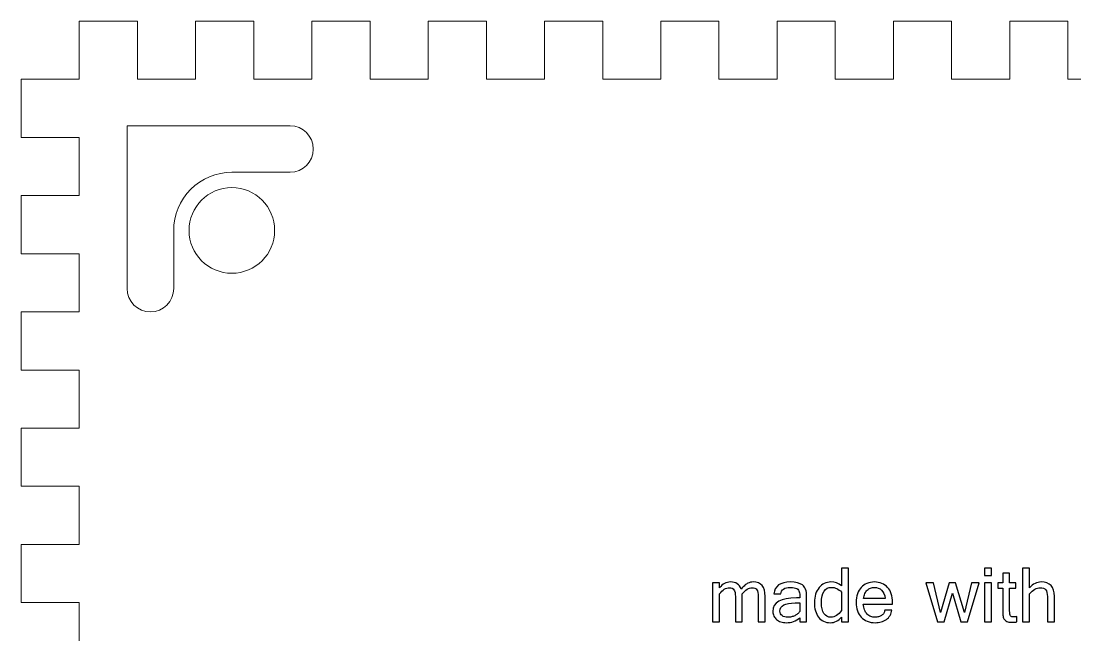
# Model space of a CAD drawing. Header units: millimetres. Extents: x -303 to 303, y -228 to 227.
# Drawn here: x 45.8 to 103.4, y -127 to -93.5 of the extents above; entities that cross this region are included whole.
import ezdxf

# ---------------------------------------------------------------- set-up
doc = ezdxf.new("R2010")
doc.units = ezdxf.units.MM
doc.header["$MEASUREMENT"] = 0
doc.layers.add('Layer 1', color=7, linetype='Continuous')

msp = doc.modelspace()

# ---------------------------------------------------------------- linework, layer by layer
at = {"layer": 'Layer 1', "color": 250, "lineweight": 9}
for points, knots in [([(153.7859, -134.7744), (153.7859, -134.7744), (156.9609, -134.7744), (156.9609, -134.7744), (156.9609, -134.7744), (156.9609, -134.7744), (156.9609, -137.9494), (156.9609, -137.9494), (156.9609, -137.9494), (156.9609, -137.9494), (153.7859, -137.9494), (153.7859, -137.9494), (153.7859, -137.9494), (153.7859, -137.9494), (153.7859, -141.1244), (153.7859, -141.1244), (153.7859, -141.1244), (153.7859, -141.1244), (156.9609, -141.1244), (156.9609, -141.1244), (156.9609, -141.1244), (156.9609, -141.1244), (156.9609, -144.2994), (156.9609, -144.2994), (156.9609, -144.2994), (156.9609, -144.2994), (153.7859, -144.2994), (153.7859, -144.2994), (153.7859, -144.2994), (153.7859, -144.2994), (153.7859, -147.4744), (153.7859, -147.4744), (153.7859, -147.4744), (153.7859, -147.4744), (156.9609, -147.4744), (156.9609, -147.4744), (156.9609, -147.4744), (156.9609, -147.4744), (156.9609, -150.6494), (156.9609, -150.6494), (156.9609, -150.6494), (156.9609, -150.6494), (153.7859, -150.6494), (153.7859, -150.6494), (153.7859, -150.6494), (153.7859, -150.6494), (153.7859, -153.8244), (153.7859, -153.8244), (153.7859, -153.8244), (153.7859, -153.8244), (156.9609, -153.8244), (156.9609, -153.8244), (156.9609, -153.8244), (156.9609, -153.8244), (156.9609, -156.9994), (156.9609, -156.9994), (156.9609, -156.9994), (156.9609, -156.9994), (153.7859, -156.9994), (153.7859, -156.9994), (153.7859, -156.9994), (153.7859, -156.9994), (153.7859, -160.1744), (153.7859, -160.1744), (153.7859, -160.1744), (153.7859, -160.1744), (150.6109, -160.1744), (150.6109, -160.1744), (150.6109, -160.1744), (150.6109, -160.1744), (150.6109, -156.9994), (150.6109, -156.9994), (150.6109, -156.9994), (150.6109, -156.9994), (147.4359, -156.9994), (147.4359, -156.9994), (147.4359, -156.9994), (147.4359, -156.9994), (147.4359, -160.1744), (147.4359, -160.1744), (147.4359, -160.1744), (147.4359, -160.1744), (144.2609, -160.1744), (144.2609, -160.1744), (144.2609, -160.1744), (144.2609, -160.1744), (144.2609, -156.9994), (144.2609, -156.9994), (144.2609, -156.9994), (144.2609, -156.9994), (141.0859, -156.9994), (141.0859, -156.9994), (141.0859, -156.9994), (141.0859, -156.9994), (141.0859, -160.1744), (141.0859, -160.1744), (141.0859, -160.1744), (141.0859, -160.1744), (137.9109, -160.1744), (137.9109, -160.1744), (137.9109, -160.1744), (137.9109, -160.1744), (137.9109, -156.9994), (137.9109, -156.9994), (137.9109, -156.9994), (137.9109, -156.9994), (134.7359, -156.9994), (134.7359, -156.9994), (134.7359, -156.9994), (134.7359, -156.9994), (134.7359, -160.1744), (134.7359, -160.1744), (134.7359, -160.1744), (134.7359, -160.1744), (131.5609, -160.1744), (131.5609, -160.1744), (131.5609, -160.1744), (131.5609, -160.1744), (131.5609, -156.9994), (131.5609, -156.9994), (131.5609, -156.9994), (131.5609, -156.9994), (128.3859, -156.9994), (128.3859, -156.9994), (128.3859, -156.9994), (128.3859, -156.9994), (128.3859, -160.1744), (128.3859, -160.1744), (128.3859, -160.1744), (128.3859, -160.1744), (125.2109, -160.1744), (125.2109, -160.1744), (125.2109, -160.1744), (125.2109, -160.1744), (125.2109, -156.9994), (125.2109, -156.9994), (125.2109, -156.9994), (125.2109, -156.9994), (122.0359, -156.9994), (122.0359, -156.9994), (122.0359, -156.9994), (122.0359, -156.9994), (122.0359, -160.1744), (122.0359, -160.1744), (122.0359, -160.1744), (122.0359, -160.1744), (118.8609, -160.1744), (118.8609, -160.1744), (118.8609, -160.1744), (118.8609, -160.1744), (118.8609, -156.9994), (118.8609, -156.9994), (118.8609, -156.9994), (118.8609, -156.9994), (115.6859, -156.9994), (115.6859, -156.9994), (115.6859, -156.9994), (115.6859, -156.9994), (115.6859, -160.1744), (115.6859, -160.1744), (115.6859, -160.1744), (115.6859, -160.1744), (112.5109, -160.1744), (112.5109, -160.1744), (112.5109, -160.1744), (112.5109, -160.1744), (112.5109, -156.9994), (112.5109, -156.9994), (112.5109, -156.9994), (112.5109, -156.9994), (109.3359, -156.9994), (109.3359, -156.9994), (109.3359, -156.9994), (109.3359, -156.9994), (109.3359, -160.1744), (109.3359, -160.1744), (109.3359, -160.1744), (109.3359, -160.1744), (106.1609, -160.1744), (106.1609, -160.1744), (106.1609, -160.1744), (106.1609, -160.1744), (106.1609, -156.9994), (106.1609, -156.9994), (106.1609, -156.9994), (106.1609, -156.9994), (102.9859, -156.9994), (102.9859, -156.9994), (102.9859, -156.9994), (102.9859, -156.9994), (102.9859, -160.1744), (102.9859, -160.1744), (102.9859, -160.1744), (102.9859, -160.1744), (99.8109, -160.1744), (99.8109, -160.1744), (99.8109, -160.1744), (99.8109, -160.1744), (99.8109, -156.9994), (99.8109, -156.9994), (99.8109, -156.9994), (99.8109, -156.9994), (96.6359, -156.9994), (96.6359, -156.9994), (96.6359, -156.9994), (96.6359, -156.9994), (96.6359, -160.1744), (96.6359, -160.1744), (96.6359, -160.1744), (96.6359, -160.1744), (93.4609, -160.1744), (93.4609, -160.1744), (93.4609, -160.1744), (93.4609, -160.1744), (93.4609, -156.9994), (93.4609, -156.9994), (93.4609, -156.9994), (93.4609, -156.9994), (90.2859, -156.9994), (90.2859, -156.9994), (90.2859, -156.9994), (90.2859, -156.9994), (90.2859, -160.1744), (90.2859, -160.1744), (90.2859, -160.1744), (90.2859, -160.1744), (87.1109, -160.1744), (87.1109, -160.1744), (87.1109, -160.1744), (87.1109, -160.1744), (87.1109, -156.9994), (87.1109, -156.9994), (87.1109, -156.9994), (87.1109, -156.9994), (83.9359, -156.9994), (83.9359, -156.9994), (83.9359, -156.9994), (83.9359, -156.9994), (83.9359, -160.1744), (83.9359, -160.1744), (83.9359, -160.1744), (83.9359, -160.1744), (80.7609, -160.1744), (80.7609, -160.1744), (80.7609, -160.1744), (80.7609, -160.1744), (80.7609, -156.9994), (80.7609, -156.9994), (80.7609, -156.9994), (80.7609, -156.9994), (77.5859, -156.9994), (77.5859, -156.9994), (77.5859, -156.9994), (77.5859, -156.9994), (77.5859, -160.1744), (77.5859, -160.1744), (77.5859, -160.1744), (77.5859, -160.1744), (74.4109, -160.1744), (74.4109, -160.1744), (74.4109, -160.1744), (74.4109, -160.1744), (74.4109, -156.9994), (74.4109, -156.9994), (74.4109, -156.9994), (74.4109, -156.9994), (71.2359, -156.9994), (71.2359, -156.9994), (71.2359, -156.9994), (71.2359, -156.9994), (71.2359, -160.1744), (71.2359, -160.1744), (71.2359, -160.1744), (71.2359, -160.1744), (68.0609, -160.1744), (68.0609, -160.1744), (68.0609, -160.1744), (68.0609, -160.1744), (68.0609, -156.9994), (68.0609, -156.9994), (68.0609, -156.9994), (68.0609, -156.9994), (64.8859, -156.9994), (64.8859, -156.9994), (64.8859, -156.9994), (64.8859, -156.9994), (64.8859, -160.1744), (64.8859, -160.1744), (64.8859, -160.1744), (64.8859, -160.1744), (61.7109, -160.1744), (61.7109, -160.1744), (61.7109, -160.1744), (61.7109, -160.1744), (61.7109, -156.9994), (61.7109, -156.9994), (61.7109, -156.9994), (61.7109, -156.9994), (58.5359, -156.9994), (58.5359, -156.9994), (58.5359, -156.9994), (58.5359, -156.9994), (58.5359, -160.1744), (58.5359, -160.1744), (58.5359, -160.1744), (58.5359, -160.1744), (55.3609, -160.1744), (55.3609, -160.1744), (55.3609, -160.1744), (55.3609, -160.1744), (55.3609, -156.9994), (55.3609, -156.9994), (55.3609, -156.9994), (55.3609, -156.9994), (52.1859, -156.9994), (52.1859, -156.9994), (52.1859, -156.9994), (52.1859, -156.9994), (52.1859, -160.1744), (52.1859, -160.1744), (52.1859, -160.1744), (52.1859, -160.1744), (49.0109, -160.1744), (49.0109, -160.1744), (49.0109, -160.1744), (49.0109, -160.1744), (49.0109, -156.9994), (49.0109, -156.9994), (49.0109, -156.9994), (49.0109, -156.9994), (45.8359, -156.9994), (45.8359, -156.9994), (45.8359, -156.9994), (45.8359, -156.9994), (45.8359, -153.8244), (45.8359, -153.8244), (45.8359, -153.8244), (45.8359, -153.8244), (49.0109, -153.8244), (49.0109, -153.8244), (49.0109, -153.8244), (49.0109, -153.8244), (49.0109, -150.6494), (49.0109, -150.6494), (49.0109, -150.6494), (49.0109, -150.6494), (45.8359, -150.6494), (45.8359, -150.6494), (45.8359, -150.6494), (45.8359, -150.6494), (45.8359, -147.4744), (45.8359, -147.4744), (45.8359, -147.4744), (45.8359, -147.4744), (49.0109, -147.4744), (49.0109, -147.4744), (49.0109, -147.4744), (49.0109, -147.4744), (49.0109, -144.2994), (49.0109, -144.2994), (49.0109, -144.2994), (49.0109, -144.2994), (45.8359, -144.2994), (45.8359, -144.2994), (45.8359, -144.2994), (45.8359, -144.2994), (45.8359, -141.1244), (45.8359, -141.1244), (45.8359, -141.1244), (45.8359, -141.1244), (49.0109, -141.1244), (49.0109, -141.1244), (49.0109, -141.1244), (49.0109, -141.1244), (49.0109, -137.9494), (49.0109, -137.9494), (49.0109, -137.9494), (49.0109, -137.9494), (45.8359, -137.9494), (45.8359, -137.9494), (45.8359, -137.9494), (45.8359, -137.9494), (45.8359, -134.7744), (45.8359, -134.7744), (45.8359, -134.7744), (45.8359, -134.7744), (49.0109, -134.7744), (49.0109, -134.7744), (49.0109, -134.7744), (49.0109, -134.7744), (49.0109, -131.5994), (49.0109, -131.5994), (49.0109, -131.5994), (49.0109, -131.5994), (45.8359, -131.5994), (45.8359, -131.5994), (45.8359, -131.5994), (45.8359, -131.5994), (45.8359, -128.4244), (45.8359, -128.4244), (45.8359, -128.4244), (45.8359, -128.4244), (49.0109, -128.4244), (49.0109, -128.4244), (49.0109, -128.4244), (49.0109, -128.4244), (49.0109, -125.2494), (49.0109, -125.2494), (49.0109, -125.2494), (49.0109, -125.2494), (45.8359, -125.2494), (45.8359, -125.2494), (45.8359, -125.2494), (45.8359, -125.2494), (45.8359, -122.0744), (45.8359, -122.0744), (45.8359, -122.0744), (45.8359, -122.0744), (49.0109, -122.0744), (49.0109, -122.0744), (49.0109, -122.0744), (49.0109, -122.0744), (49.0109, -118.8994), (49.0109, -118.8994), (49.0109, -118.8994), (49.0109, -118.8994), (45.8359, -118.8994), (45.8359, -118.8994), (45.8359, -118.8994), (45.8359, -118.8994), (45.8359, -115.7244), (45.8359, -115.7244), (45.8359, -115.7244), (45.8359, -115.7244), (49.0109, -115.7244), (49.0109, -115.7244), (49.0109, -115.7244), (49.0109, -115.7244), (49.0109, -112.5494), (49.0109, -112.5494), (49.0109, -112.5494), (49.0109, -112.5494), (45.8359, -112.5494), (45.8359, -112.5494), (45.8359, -112.5494), (45.8359, -112.5494), (45.8359, -109.3744), (45.8359, -109.3744), (45.8359, -109.3744), (45.8359, -109.3744), (49.0109, -109.3744), (49.0109, -109.3744), (49.0109, -109.3744), (49.0109, -109.3744), (49.0109, -106.1994), (49.0109, -106.1994), (49.0109, -106.1994), (49.0109, -106.1994), (45.8359, -106.1994), (45.8359, -106.1994), (45.8359, -106.1994), (45.8359, -106.1994), (45.8359, -103.0244), (45.8359, -103.0244), (45.8359, -103.0244), (45.8359, -103.0244), (49.0109, -103.0244), (49.0109, -103.0244), (49.0109, -103.0244), (49.0109, -103.0244), (49.0109, -99.8494), (49.0109, -99.8494), (49.0109, -99.8494), (49.0109, -99.8494), (45.8359, -99.8494), (45.8359, -99.8494), (45.8359, -99.8494), (45.8359, -99.8494), (45.8359, -96.6744), (45.8359, -96.6744), (45.8359, -96.6744), (45.8359, -96.6744), (49.0109, -96.6744), (49.0109, -96.6744), (49.0109, -96.6744), (49.0109, -96.6744), (49.0109, -93.4994), (49.0109, -93.4994), (49.0109, -93.4994), (49.0109, -93.4994), (52.1859, -93.4994), (52.1859, -93.4994), (52.1859, -93.4994), (52.1859, -93.4994), (52.1859, -96.6744), (52.1859, -96.6744), (52.1859, -96.6744), (52.1859, -96.6744), (55.3609, -96.6744), (55.3609, -96.6744), (55.3609, -96.6744), (55.3609, -96.6744), (55.3609, -93.4994), (55.3609, -93.4994), (55.3609, -93.4994), (55.3609, -93.4994), (58.5359, -93.4994), (58.5359, -93.4994), (58.5359, -93.4994), (58.5359, -93.4994), (58.5359, -96.6744), (58.5359, -96.6744), (58.5359, -96.6744), (58.5359, -96.6744), (61.7109, -96.6744), (61.7109, -96.6744), (61.7109, -96.6744), (61.7109, -96.6744), (61.7109, -93.4994), (61.7109, -93.4994), (61.7109, -93.4994), (61.7109, -93.4994), (64.8859, -93.4994), (64.8859, -93.4994), (64.8859, -93.4994), (64.8859, -93.4994), (64.8859, -96.6744), (64.8859, -96.6744), (64.8859, -96.6744), (64.8859, -96.6744), (68.0609, -96.6744), (68.0609, -96.6744), (68.0609, -96.6744), (68.0609, -96.6744), (68.0609, -93.4994), (68.0609, -93.4994), (68.0609, -93.4994), (68.0609, -93.4994), (71.2359, -93.4994), (71.2359, -93.4994), (71.2359, -93.4994), (71.2359, -93.4994), (71.2359, -96.6744), (71.2359, -96.6744), (71.2359, -96.6744), (71.2359, -96.6744), (74.4109, -96.6744), (74.4109, -96.6744), (74.4109, -96.6744), (74.4109, -96.6744), (74.4109, -93.4994), (74.4109, -93.4994), (74.4109, -93.4994), (74.4109, -93.4994), (77.5859, -93.4994), (77.5859, -93.4994), (77.5859, -93.4994), (77.5859, -93.4994), (77.5859, -96.6744), (77.5859, -96.6744), (77.5859, -96.6744), (77.5859, -96.6744), (80.7609, -96.6744), (80.7609, -96.6744), (80.7609, -96.6744), (80.7609, -96.6744), (80.7609, -93.4994), (80.7609, -93.4994), (80.7609, -93.4994), (80.7609, -93.4994), (83.9359, -93.4994), (83.9359, -93.4994), (83.9359, -93.4994), (83.9359, -93.4994), (83.9359, -96.6744), (83.9359, -96.6744), (83.9359, -96.6744), (83.9359, -96.6744), (87.1109, -96.6744), (87.1109, -96.6744), (87.1109, -96.6744), (87.1109, -96.6744), (87.1109, -93.4994), (87.1109, -93.4994), (87.1109, -93.4994), (87.1109, -93.4994), (90.2859, -93.4994), (90.2859, -93.4994), (90.2859, -93.4994), (90.2859, -93.4994), (90.2859, -96.6744), (90.2859, -96.6744), (90.2859, -96.6744), (90.2859, -96.6744), (93.4609, -96.6744), (93.4609, -96.6744), (93.4609, -96.6744), (93.4609, -96.6744), (93.4609, -93.4994), (93.4609, -93.4994), (93.4609, -93.4994), (93.4609, -93.4994), (96.6359, -93.4994), (96.6359, -93.4994), (96.6359, -93.4994), (96.6359, -93.4994), (96.6359, -96.6744), (96.6359, -96.6744), (96.6359, -96.6744), (96.6359, -96.6744), (99.8109, -96.6744), (99.8109, -96.6744), (99.8109, -96.6744), (99.8109, -96.6744), (99.8109, -93.4994), (99.8109, -93.4994), (99.8109, -93.4994), (99.8109, -93.4994), (102.9859, -93.4994), (102.9859, -93.4994), (102.9859, -93.4994), (102.9859, -93.4994), (102.9859, -96.6744), (102.9859, -96.6744), (102.9859, -96.6744), (102.9859, -96.6744), (106.1609, -96.6744), (106.1609, -96.6744), (106.1609, -96.6744), (106.1609, -96.6744), (106.1609, -93.4994), (106.1609, -93.4994), (106.1609, -93.4994), (106.1609, -93.4994), (109.3359, -93.4994), (109.3359, -93.4994), (109.3359, -93.4994), (109.3359, -93.4994), (109.3359, -96.6744), (109.3359, -96.6744), (109.3359, -96.6744), (109.3359, -96.6744), (112.5109, -96.6744), (112.5109, -96.6744), (112.5109, -96.6744), (112.5109, -96.6744), (112.5109, -93.4994), (112.5109, -93.4994), (112.5109, -93.4994), (112.5109, -93.4994), (115.6859, -93.4994), (115.6859, -93.4994), (115.6859, -93.4994), (115.6859, -93.4994), (115.6859, -96.6744), (115.6859, -96.6744), (115.6859, -96.6744), (115.6859, -96.6744), (118.8609, -96.6744), (118.8609, -96.6744), (118.8609, -96.6744), (118.8609, -96.6744), (118.8609, -93.4994), (118.8609, -93.4994), (118.8609, -93.4994), (118.8609, -93.4994), (122.0359, -93.4994), (122.0359, -93.4994), (122.0359, -93.4994), (122.0359, -93.4994), (122.0359, -96.6744), (122.0359, -96.6744), (122.0359, -96.6744), (122.0359, -96.6744), (125.2109, -96.6744), (125.2109, -96.6744), (125.2109, -96.6744), (125.2109, -96.6744), (125.2109, -93.4994), (125.2109, -93.4994), (125.2109, -93.4994), (125.2109, -93.4994), (128.3859, -93.4994), (128.3859, -93.4994), (128.3859, -93.4994), (128.3859, -93.4994), (128.3859, -96.6744), (128.3859, -96.6744), (128.3859, -96.6744), (128.3859, -96.6744), (131.5609, -96.6744), (131.5609, -96.6744), (131.5609, -96.6744), (131.5609, -96.6744), (131.5609, -93.4994), (131.5609, -93.4994), (131.5609, -93.4994), (131.5609, -93.4994), (134.7359, -93.4994), (134.7359, -93.4994), (134.7359, -93.4994), (134.7359, -93.4994), (134.7359, -96.6744), (134.7359, -96.6744), (134.7359, -96.6744), (134.7359, -96.6744), (137.9109, -96.6744), (137.9109, -96.6744), (137.9109, -96.6744), (137.9109, -96.6744), (137.9109, -93.4994), (137.9109, -93.4994), (137.9109, -93.4994), (137.9109, -93.4994), (141.0859, -93.4994), (141.0859, -93.4994), (141.0859, -93.4994), (141.0859, -93.4994), (141.0859, -96.6744), (141.0859, -96.6744), (141.0859, -96.6744), (141.0859, -96.6744), (144.2609, -96.6744), (144.2609, -96.6744), (144.2609, -96.6744), (144.2609, -96.6744), (144.2609, -93.4994), (144.2609, -93.4994), (144.2609, -93.4994), (144.2609, -93.4994), (147.4359, -93.4994), (147.4359, -93.4994), (147.4359, -93.4994), (147.4359, -93.4994), (147.4359, -96.6744), (147.4359, -96.6744), (147.4359, -96.6744), (147.4359, -96.6744), (150.6109, -96.6744), (150.6109, -96.6744), (150.6109, -96.6744), (150.6109, -96.6744), (150.6109, -93.4994), (150.6109, -93.4994), (150.6109, -93.4994), (150.6109, -93.4994), (153.7859, -93.4994), (153.7859, -93.4994), (153.7859, -93.4994), (153.7859, -93.4994), (153.7859, -96.6744), (153.7859, -96.6744), (153.7859, -96.6744), (153.7859, -96.6744), (156.9609, -96.6744), (156.9609, -96.6744), (156.9609, -96.6744), (156.9609, -96.6744), (156.9609, -99.8494), (156.9609, -99.8494), (156.9609, -99.8494), (156.9609, -99.8494), (153.7859, -99.8494), (153.7859, -99.8494), (153.7859, -99.8494), (153.7859, -99.8494), (153.7859, -103.0244), (153.7859, -103.0244), (153.7859, -103.0244), (153.7859, -103.0244), (156.9609, -103.0244), (156.9609, -103.0244), (156.9609, -103.0244), (156.9609, -103.0244), (156.9609, -106.1994), (156.9609, -106.1994), (156.9609, -106.1994), (156.9609, -106.1994), (153.7859, -106.1994), (153.7859, -106.1994), (153.7859, -106.1994), (153.7859, -106.1994), (153.7859, -109.3744), (153.7859, -109.3744), (153.7859, -109.3744), (153.7859, -109.3744), (156.9609, -109.3744), (156.9609, -109.3744), (156.9609, -109.3744), (156.9609, -109.3744), (156.9609, -112.5494), (156.9609, -112.5494), (156.9609, -112.5494), (156.9609, -112.5494), (153.7859, -112.5494), (153.7859, -112.5494), (153.7859, -112.5494), (153.7859, -112.5494), (153.7859, -115.7244), (153.7859, -115.7244), (153.7859, -115.7244), (153.7859, -115.7244), (156.9609, -115.7244), (156.9609, -115.7244), (156.9609, -115.7244), (156.9609, -115.7244), (156.9609, -118.8994), (156.9609, -118.8994), (156.9609, -118.8994), (156.9609, -118.8994), (153.7859, -118.8994), (153.7859, -118.8994), (153.7859, -118.8994), (153.7859, -118.8994), (153.7859, -122.0744), (153.7859, -122.0744), (153.7859, -122.0744), (153.7859, -122.0744), (156.9609, -122.0744), (156.9609, -122.0744), (156.9609, -122.0744), (156.9609, -122.0744), (156.9609, -125.2494), (156.9609, -125.2494), (156.9609, -125.2494), (156.9609, -125.2494), (153.7859, -125.2494), (153.7859, -125.2494), (153.7859, -125.2494), (153.7859, -125.2494), (153.7859, -128.4244), (153.7859, -128.4244), (153.7859, -128.4244), (153.7859, -128.4244), (156.9609, -128.4244), (156.9609, -128.4244), (156.9609, -128.4244), (156.9609, -128.4244), (156.9609, -131.5994), (156.9609, -131.5994), (156.9609, -131.5994), (156.9609, -131.5994), (153.7859, -131.5994), (153.7859, -131.5994), (153.7859, -131.5994), (153.7859, -131.5994), (153.7859, -134.7744), (153.7859, -134.7744)], [0, 0, 0, 0, 0.0046948, 0.0046948, 0.0046948, 0.0046948, 0.0093897, 0.0093897, 0.0093897, 0.0093897, 0.0140845, 0.0140845, 0.0140845, 0.0140845, 0.0187793, 0.0187793, 0.0187793, 0.0187793, 0.0234742, 0.0234742, 0.0234742, 0.0234742, 0.028169, 0.028169, 0.028169, 0.028169, 0.0328638, 0.0328638, 0.0328638, 0.0328638, 0.0375587, 0.0375587, 0.0375587, 0.0375587, 0.0422535, 0.0422535, 0.0422535, 0.0422535, 0.0469484, 0.0469484, 0.0469484, 0.0469484, 0.0516432, 0.0516432, 0.0516432, 0.0516432, 0.056338, 0.056338, 0.056338, 0.056338, 0.0610329, 0.0610329, 0.0610329, 0.0610329, 0.0657277, 0.0657277, 0.0657277, 0.0657277, 0.0704225, 0.0704225, 0.0704225, 0.0704225, 0.0751174, 0.0751174, 0.0751174, 0.0751174, 0.0798122, 0.0798122, 0.0798122, 0.0798122, 0.084507, 0.084507, 0.084507, 0.084507, 0.0892019, 0.0892019, 0.0892019, 0.0892019, 0.0938967, 0.0938967, 0.0938967, 0.0938967, 0.0985915, 0.0985915, 0.0985915, 0.0985915, 0.1032864, 0.1032864, 0.1032864, 0.1032864, 0.1079812, 0.1079812, 0.1079812, 0.1079812, 0.1126761, 0.1126761, 0.1126761, 0.1126761, 0.1173709, 0.1173709, 0.1173709, 0.1173709, 0.1220657, 0.1220657, 0.1220657, 0.1220657, 0.1267606, 0.1267606, 0.1267606, 0.1267606, 0.1314554, 0.1314554, 0.1314554, 0.1314554, 0.1361502, 0.1361502, 0.1361502, 0.1361502, 0.1408451, 0.1408451, 0.1408451, 0.1408451, 0.1455399, 0.1455399, 0.1455399, 0.1455399, 0.1502347, 0.1502347, 0.1502347, 0.1502347, 0.1549296, 0.1549296, 0.1549296, 0.1549296, 0.1596244, 0.1596244, 0.1596244, 0.1596244, 0.1643192, 0.1643192, 0.1643192, 0.1643192, 0.1690141, 0.1690141, 0.1690141, 0.1690141, 0.1737089, 0.1737089, 0.1737089, 0.1737089, 0.1784038, 0.1784038, 0.1784038, 0.1784038, 0.1830986, 0.1830986, 0.1830986, 0.1830986, 0.1877934, 0.1877934, 0.1877934, 0.1877934, 0.1924883, 0.1924883, 0.1924883, 0.1924883, 0.1971831, 0.1971831, 0.1971831, 0.1971831, 0.2018779, 0.2018779, 0.2018779, 0.2018779, 0.2065728, 0.2065728, 0.2065728, 0.2065728, 0.2112676, 0.2112676, 0.2112676, 0.2112676, 0.2159624, 0.2159624, 0.2159624, 0.2159624, 0.2206573, 0.2206573, 0.2206573, 0.2206573, 0.2253521, 0.2253521, 0.2253521, 0.2253521, 0.2300469, 0.2300469, 0.2300469, 0.2300469, 0.2347418, 0.2347418, 0.2347418, 0.2347418, 0.2394366, 0.2394366, 0.2394366, 0.2394366, 0.2441315, 0.2441315, 0.2441315, 0.2441315, 0.2488263, 0.2488263, 0.2488263, 0.2488263, 0.2535211, 0.2535211, 0.2535211, 0.2535211, 0.258216, 0.258216, 0.258216, 0.258216, 0.2629108, 0.2629108, 0.2629108, 0.2629108, 0.2676056, 0.2676056, 0.2676056, 0.2676056, 0.2723005, 0.2723005, 0.2723005, 0.2723005, 0.2769953, 0.2769953, 0.2769953, 0.2769953, 0.2816901, 0.2816901, 0.2816901, 0.2816901, 0.286385, 0.286385, 0.286385, 0.286385, 0.2910798, 0.2910798, 0.2910798, 0.2910798, 0.2957746, 0.2957746, 0.2957746, 0.2957746, 0.3004695, 0.3004695, 0.3004695, 0.3004695, 0.3051643, 0.3051643, 0.3051643, 0.3051643, 0.3098592, 0.3098592, 0.3098592, 0.3098592, 0.314554, 0.314554, 0.314554, 0.314554, 0.3192488, 0.3192488, 0.3192488, 0.3192488, 0.3239437, 0.3239437, 0.3239437, 0.3239437, 0.3286385, 0.3286385, 0.3286385, 0.3286385, 0.3333333, 0.3333333, 0.3333333, 0.3333333, 0.3380282, 0.3380282, 0.3380282, 0.3380282, 0.342723, 0.342723, 0.342723, 0.342723, 0.3474178, 0.3474178, 0.3474178, 0.3474178, 0.3521127, 0.3521127, 0.3521127, 0.3521127, 0.3568075, 0.3568075, 0.3568075, 0.3568075, 0.3615023, 0.3615023, 0.3615023, 0.3615023, 0.3661972, 0.3661972, 0.3661972, 0.3661972, 0.370892, 0.370892, 0.370892, 0.370892, 0.3755869, 0.3755869, 0.3755869, 0.3755869, 0.3802817, 0.3802817, 0.3802817, 0.3802817, 0.3849765, 0.3849765, 0.3849765, 0.3849765, 0.3896714, 0.3896714, 0.3896714, 0.3896714, 0.3943662, 0.3943662, 0.3943662, 0.3943662, 0.399061, 0.399061, 0.399061, 0.399061, 0.4037559, 0.4037559, 0.4037559, 0.4037559, 0.4084507, 0.4084507, 0.4084507, 0.4084507, 0.4131455, 0.4131455, 0.4131455, 0.4131455, 0.4178404, 0.4178404, 0.4178404, 0.4178404, 0.4225352, 0.4225352, 0.4225352, 0.4225352, 0.42723, 0.42723, 0.42723, 0.42723, 0.4319249, 0.4319249, 0.4319249, 0.4319249, 0.4366197, 0.4366197, 0.4366197, 0.4366197, 0.4413146, 0.4413146, 0.4413146, 0.4413146, 0.4460094, 0.4460094, 0.4460094, 0.4460094, 0.4507042, 0.4507042, 0.4507042, 0.4507042, 0.4553991, 0.4553991, 0.4553991, 0.4553991, 0.4600939, 0.4600939, 0.4600939, 0.4600939, 0.4647887, 0.4647887, 0.4647887, 0.4647887, 0.4694836, 0.4694836, 0.4694836, 0.4694836, 0.4741784, 0.4741784, 0.4741784, 0.4741784, 0.4788732, 0.4788732, 0.4788732, 0.4788732, 0.4835681, 0.4835681, 0.4835681, 0.4835681, 0.4882629, 0.4882629, 0.4882629, 0.4882629, 0.4929577, 0.4929577, 0.4929577, 0.4929577, 0.4976526, 0.4976526, 0.4976526, 0.4976526, 0.5023474, 0.5023474, 0.5023474, 0.5023474, 0.5070423, 0.5070423, 0.5070423, 0.5070423, 0.5117371, 0.5117371, 0.5117371, 0.5117371, 0.5164319, 0.5164319, 0.5164319, 0.5164319, 0.5211268, 0.5211268, 0.5211268, 0.5211268, 0.5258216, 0.5258216, 0.5258216, 0.5258216, 0.5305164, 0.5305164, 0.5305164, 0.5305164, 0.5352113, 0.5352113, 0.5352113, 0.5352113, 0.5399061, 0.5399061, 0.5399061, 0.5399061, 0.5446009, 0.5446009, 0.5446009, 0.5446009, 0.5492958, 0.5492958, 0.5492958, 0.5492958, 0.5539906, 0.5539906, 0.5539906, 0.5539906, 0.5586854, 0.5586854, 0.5586854, 0.5586854, 0.5633803, 0.5633803, 0.5633803, 0.5633803, 0.5680751, 0.5680751, 0.5680751, 0.5680751, 0.57277, 0.57277, 0.57277, 0.57277, 0.5774648, 0.5774648, 0.5774648, 0.5774648, 0.5821596, 0.5821596, 0.5821596, 0.5821596, 0.5868545, 0.5868545, 0.5868545, 0.5868545, 0.5915493, 0.5915493, 0.5915493, 0.5915493, 0.5962441, 0.5962441, 0.5962441, 0.5962441, 0.600939, 0.600939, 0.600939, 0.600939, 0.6056338, 0.6056338, 0.6056338, 0.6056338, 0.6103286, 0.6103286, 0.6103286, 0.6103286, 0.6150235, 0.6150235, 0.6150235, 0.6150235, 0.6197183, 0.6197183, 0.6197183, 0.6197183, 0.6244131, 0.6244131, 0.6244131, 0.6244131, 0.629108, 0.629108, 0.629108, 0.629108, 0.6338028, 0.6338028, 0.6338028, 0.6338028, 0.6384977, 0.6384977, 0.6384977, 0.6384977, 0.6431925, 0.6431925, 0.6431925, 0.6431925, 0.6478873, 0.6478873, 0.6478873, 0.6478873, 0.6525822, 0.6525822, 0.6525822, 0.6525822, 0.657277, 0.657277, 0.657277, 0.657277, 0.6619718, 0.6619718, 0.6619718, 0.6619718, 0.6666667, 0.6666667, 0.6666667, 0.6666667, 0.6713615, 0.6713615, 0.6713615, 0.6713615, 0.6760563, 0.6760563, 0.6760563, 0.6760563, 0.6807512, 0.6807512, 0.6807512, 0.6807512, 0.685446, 0.685446, 0.685446, 0.685446, 0.6901408, 0.6901408, 0.6901408, 0.6901408, 0.6948357, 0.6948357, 0.6948357, 0.6948357, 0.6995305, 0.6995305, 0.6995305, 0.6995305, 0.7042254, 0.7042254, 0.7042254, 0.7042254, 0.7089202, 0.7089202, 0.7089202, 0.7089202, 0.713615, 0.713615, 0.713615, 0.713615, 0.7183099, 0.7183099, 0.7183099, 0.7183099, 0.7230047, 0.7230047, 0.7230047, 0.7230047, 0.7276995, 0.7276995, 0.7276995, 0.7276995, 0.7323944, 0.7323944, 0.7323944, 0.7323944, 0.7370892, 0.7370892, 0.7370892, 0.7370892, 0.741784, 0.741784, 0.741784, 0.741784, 0.7464789, 0.7464789, 0.7464789, 0.7464789, 0.7511737, 0.7511737, 0.7511737, 0.7511737, 0.7558685, 0.7558685, 0.7558685, 0.7558685, 0.7605634, 0.7605634, 0.7605634, 0.7605634, 0.7652582, 0.7652582, 0.7652582, 0.7652582, 0.7699531, 0.7699531, 0.7699531, 0.7699531, 0.7746479, 0.7746479, 0.7746479, 0.7746479, 0.7793427, 0.7793427, 0.7793427, 0.7793427, 0.7840376, 0.7840376, 0.7840376, 0.7840376, 0.7887324, 0.7887324, 0.7887324, 0.7887324, 0.7934272, 0.7934272, 0.7934272, 0.7934272, 0.7981221, 0.7981221, 0.7981221, 0.7981221, 0.8028169, 0.8028169, 0.8028169, 0.8028169, 0.8075117, 0.8075117, 0.8075117, 0.8075117, 0.8122066, 0.8122066, 0.8122066, 0.8122066, 0.8169014, 0.8169014, 0.8169014, 0.8169014, 0.8215962, 0.8215962, 0.8215962, 0.8215962, 0.8262911, 0.8262911, 0.8262911, 0.8262911, 0.8309859, 0.8309859, 0.8309859, 0.8309859, 0.8356808, 0.8356808, 0.8356808, 0.8356808, 0.8403756, 0.8403756, 0.8403756, 0.8403756, 0.8450704, 0.8450704, 0.8450704, 0.8450704, 0.8497653, 0.8497653, 0.8497653, 0.8497653, 0.8544601, 0.8544601, 0.8544601, 0.8544601, 0.8591549, 0.8591549, 0.8591549, 0.8591549, 0.8638498, 0.8638498, 0.8638498, 0.8638498, 0.8685446, 0.8685446, 0.8685446, 0.8685446, 0.8732394, 0.8732394, 0.8732394, 0.8732394, 0.8779343, 0.8779343, 0.8779343, 0.8779343, 0.8826291, 0.8826291, 0.8826291, 0.8826291, 0.8873239, 0.8873239, 0.8873239, 0.8873239, 0.8920188, 0.8920188, 0.8920188, 0.8920188, 0.8967136, 0.8967136, 0.8967136, 0.8967136, 0.9014085, 0.9014085, 0.9014085, 0.9014085, 0.9061033, 0.9061033, 0.9061033, 0.9061033, 0.9107981, 0.9107981, 0.9107981, 0.9107981, 0.915493, 0.915493, 0.915493, 0.915493, 0.9201878, 0.9201878, 0.9201878, 0.9201878, 0.9248826, 0.9248826, 0.9248826, 0.9248826, 0.9295775, 0.9295775, 0.9295775, 0.9295775, 0.9342723, 0.9342723, 0.9342723, 0.9342723, 0.9389671, 0.9389671, 0.9389671, 0.9389671, 0.943662, 0.943662, 0.943662, 0.943662, 0.9483568, 0.9483568, 0.9483568, 0.9483568, 0.9530516, 0.9530516, 0.9530516, 0.9530516, 0.9577465, 0.9577465, 0.9577465, 0.9577465, 0.9624413, 0.9624413, 0.9624413, 0.9624413, 0.9671362, 0.9671362, 0.9671362, 0.9671362, 0.971831, 0.971831, 0.971831, 0.971831, 0.9765258, 0.9765258, 0.9765258, 0.9765258, 0.9812207, 0.9812207, 0.9812207, 0.9812207, 0.9859155, 0.9859155, 0.9859155, 0.9859155, 0.9906103, 0.9906103, 0.9906103, 0.9906103, 1, 1, 1, 1]), ([(61.7869, -100.4844), (61.7869, -101.1858), (61.2183, -101.7544), (60.5169, -101.7544), (60.5169, -101.7544), (60.5169, -101.7544), (57.3419, -101.7544), (57.3419, -101.7544), (57.3419, -101.7544), (56.4998, -101.7544), (55.6922, -102.0889), (55.0968, -102.6843), (55.0968, -102.6843), (54.5014, -103.2797), (54.1669, -104.0873), (54.1669, -104.9294), (54.1669, -104.9294), (54.1669, -104.9294), (54.1669, -108.1044), (54.1669, -108.1044), (54.1669, -108.1044), (54.1669, -108.8058), (53.5983, -109.3744), (52.8969, -109.3744), (52.8969, -109.3744), (52.1955, -109.3744), (51.6269, -108.8058), (51.6269, -108.1044), (51.6269, -108.1044), (51.6269, -108.1044), (51.6269, -99.2144), (51.6269, -99.2144), (51.6269, -99.2144), (51.6269, -99.2144), (60.5169, -99.2144), (60.5169, -99.2144), (60.5169, -99.2144), (61.2183, -99.2144), (61.7869, -99.783), (61.7869, -100.4844)], [0, 0, 0, 0, 0.0909091, 0.0909091, 0.0909091, 0.0909091, 0.1818182, 0.1818182, 0.1818182, 0.1818182, 0.2727273, 0.2727273, 0.2727273, 0.2727273, 0.3636364, 0.3636364, 0.3636364, 0.3636364, 0.4545455, 0.4545455, 0.4545455, 0.4545455, 0.5454545, 0.5454545, 0.5454545, 0.5454545, 0.6363636, 0.6363636, 0.6363636, 0.6363636, 0.7272727, 0.7272727, 0.7272727, 0.7272727, 0.8181818, 0.8181818, 0.8181818, 0.8181818, 1, 1, 1, 1]), ([(59.6786, -104.9294), (59.6786, -106.2199), (58.6324, -107.2661), (57.3419, -107.2661), (57.3419, -107.2661), (56.0514, -107.2661), (55.0052, -106.2199), (55.0052, -104.9294), (55.0052, -104.9294), (55.0052, -103.6389), (56.0514, -102.5927), (57.3419, -102.5927), (57.3419, -102.5927), (58.6324, -102.5927), (59.6786, -103.6389), (59.6786, -104.9294)], [0, 0, 0, 0, 0.2, 0.2, 0.2, 0.2, 0.4, 0.4, 0.4, 0.4, 0.6, 0.6, 0.6, 0.6, 1, 1, 1, 1])]:
    msp.add_open_spline(points, degree=3, knots=knots, dxfattribs=at)
at = {"layer": 'Layer 1', "color": 251}
for points, knots in [([(90.6236, -126.0407), (90.4537, -126.2439), (90.2514, -126.3464), (90.0149, -126.3464), (90.0149, -126.3464), (89.8765, -126.3464), (89.753, -126.3201), (89.6444, -126.2675), (89.6444, -126.2675), (89.5358, -126.2159), (89.4438, -126.1414), (89.3694, -126.046), (89.3694, -126.046), (89.2949, -125.9496), (89.2389, -125.8349), (89.2003, -125.7009), (89.2003, -125.7009), (89.1618, -125.566), (89.1425, -125.4162), (89.1425, -125.2507), (89.1425, -125.2507), (89.1425, -125.0772), (89.1653, -124.9222), (89.2109, -124.783), (89.2109, -124.783), (89.2555, -124.6446), (89.3186, -124.5263), (89.3983, -124.4291), (89.3983, -124.4291), (89.4771, -124.3319), (89.5726, -124.2566), (89.683, -124.2031), (89.683, -124.2031), (89.7933, -124.1506), (89.9124, -124.1234), (90.0403, -124.1234), (90.0403, -124.1234), (90.2715, -124.1234), (90.466, -124.1944), (90.6236, -124.3345), (90.6236, -124.3345), (90.6236, -124.3345), (90.6236, -123.3614), (90.6236, -123.3614), (90.6236, -123.3614), (90.6236, -123.3614), (90.9976, -123.3614), (90.9976, -123.3614), (90.9976, -123.3614), (90.9976, -123.3614), (90.9976, -126.2947), (90.9976, -126.2947), (90.9976, -126.2947), (90.9976, -126.2947), (90.6236, -126.2947), (90.6236, -126.2947), (90.6236, -126.2947), (90.6236, -126.2947), (90.6236, -126.0407), (90.6236, -126.0407)], [0, 0, 0, 0, 0.0625, 0.0625, 0.0625, 0.0625, 0.125, 0.125, 0.125, 0.125, 0.1875, 0.1875, 0.1875, 0.1875, 0.25, 0.25, 0.25, 0.25, 0.3125, 0.3125, 0.3125, 0.3125, 0.375, 0.375, 0.375, 0.375, 0.4375, 0.4375, 0.4375, 0.4375, 0.5, 0.5, 0.5, 0.5, 0.5625, 0.5625, 0.5625, 0.5625, 0.625, 0.625, 0.625, 0.625, 0.6875, 0.6875, 0.6875, 0.6875, 0.75, 0.75, 0.75, 0.75, 0.8125, 0.8125, 0.8125, 0.8125, 0.875, 0.875, 0.875, 0.875, 1, 1, 1, 1]), ([(98.8173, -123.7696), (98.8173, -123.7696), (98.4372, -123.7696), (98.4372, -123.7696), (98.4372, -123.7696), (98.4372, -123.7696), (98.4372, -123.3614), (98.4372, -123.3614), (98.4372, -123.3614), (98.4372, -123.3614), (98.8173, -123.3614), (98.8173, -123.3614), (98.8173, -123.3614), (98.8173, -123.3614), (98.8173, -123.7696), (98.8173, -123.7696)], [0, 0, 0, 0, 0.2, 0.2, 0.2, 0.2, 0.4, 0.4, 0.4, 0.4, 0.6, 0.6, 0.6, 0.6, 1, 1, 1, 1]), ([(100.1977, -126.3), (100.1154, -126.3148), (100.0251, -126.3227), (99.9253, -126.3227), (99.9253, -126.3227), (99.8027, -126.3227), (99.7072, -126.307), (99.6406, -126.2746), (99.6406, -126.2746), (99.5741, -126.2413), (99.5242, -126.1966), (99.4917, -126.1397), (99.4917, -126.1397), (99.4593, -126.0819), (99.4401, -126.0135), (99.4339, -125.9338), (99.4339, -125.9338), (99.4278, -125.855), (99.4252, -125.7666), (99.4252, -125.6711), (99.4252, -125.6711), (99.4252, -125.6711), (99.4252, -124.4676), (99.4252, -124.4676), (99.4252, -124.4676), (99.4252, -124.4676), (99.1633, -124.4676), (99.1633, -124.4676), (99.1633, -124.4676), (99.1633, -124.4676), (99.1633, -124.1698), (99.1633, -124.1698), (99.1633, -124.1698), (99.1633, -124.1698), (99.4252, -124.1698), (99.4252, -124.1698), (99.4252, -124.1698), (99.4252, -124.1698), (99.4252, -123.6443), (99.4252, -123.6443), (99.4252, -123.6443), (99.4252, -123.6443), (99.8027, -123.6443), (99.8027, -123.6443), (99.8027, -123.6443), (99.8027, -123.6443), (99.8027, -124.1698), (99.8027, -124.1698), (99.8027, -124.1698), (99.8027, -124.1698), (100.146, -124.1698), (100.146, -124.1698), (100.146, -124.1698), (100.146, -124.1698), (100.146, -124.4676), (100.146, -124.4676), (100.146, -124.4676), (100.146, -124.4676), (99.8027, -124.4676), (99.8027, -124.4676), (99.8027, -124.4676), (99.8027, -124.4676), (99.8027, -125.6921), (99.8027, -125.6921), (99.8027, -125.6921), (99.8027, -125.7666), (99.8071, -125.827), (99.8167, -125.8717), (99.8167, -125.8717), (99.8254, -125.9154), (99.8395, -125.9496), (99.8579, -125.9724), (99.8579, -125.9724), (99.8754, -125.996), (99.8973, -126.0109), (99.9227, -126.0179), (99.9227, -126.0179), (99.9489, -126.0241), (99.977, -126.0276), (100.0076, -126.0276), (100.0076, -126.0276), (100.0724, -126.0276), (100.1355, -126.0223), (100.1977, -126.0127), (100.1977, -126.0127), (100.1977, -126.0127), (100.1977, -126.3), (100.1977, -126.3)], [0, 0, 0, 0, 0.0434783, 0.0434783, 0.0434783, 0.0434783, 0.0869565, 0.0869565, 0.0869565, 0.0869565, 0.1304348, 0.1304348, 0.1304348, 0.1304348, 0.173913, 0.173913, 0.173913, 0.173913, 0.2173913, 0.2173913, 0.2173913, 0.2173913, 0.2608696, 0.2608696, 0.2608696, 0.2608696, 0.3043478, 0.3043478, 0.3043478, 0.3043478, 0.3478261, 0.3478261, 0.3478261, 0.3478261, 0.3913043, 0.3913043, 0.3913043, 0.3913043, 0.4347826, 0.4347826, 0.4347826, 0.4347826, 0.4782609, 0.4782609, 0.4782609, 0.4782609, 0.5217391, 0.5217391, 0.5217391, 0.5217391, 0.5652174, 0.5652174, 0.5652174, 0.5652174, 0.6086957, 0.6086957, 0.6086957, 0.6086957, 0.6521739, 0.6521739, 0.6521739, 0.6521739, 0.6956522, 0.6956522, 0.6956522, 0.6956522, 0.7391304, 0.7391304, 0.7391304, 0.7391304, 0.7826087, 0.7826087, 0.7826087, 0.7826087, 0.826087, 0.826087, 0.826087, 0.826087, 0.8695652, 0.8695652, 0.8695652, 0.8695652, 0.9130435, 0.9130435, 0.9130435, 0.9130435, 1, 1, 1, 1]), ([(100.8905, -124.4422), (101.0771, -124.2303), (101.2881, -124.1234), (101.5246, -124.1234), (101.5246, -124.1234), (102.0037, -124.1234), (102.2428, -124.3844), (102.2428, -124.9065), (102.2428, -124.9065), (102.2428, -124.9065), (102.2428, -126.2947), (102.2428, -126.2947), (102.2428, -126.2947), (102.2428, -126.2947), (101.8653, -126.2947), (101.8653, -126.2947), (101.8653, -126.2947), (101.8653, -126.2947), (101.8653, -124.9222), (101.8653, -124.9222), (101.8653, -124.9222), (101.8653, -124.747), (101.8347, -124.6227), (101.7716, -124.5473), (101.7716, -124.5473), (101.7094, -124.472), (101.607, -124.4344), (101.4651, -124.4344), (101.4651, -124.4344), (101.2741, -124.4344), (101.0823, -124.5473), (100.8905, -124.7733), (100.8905, -124.7733), (100.8905, -124.7733), (100.8905, -126.2947), (100.8905, -126.2947), (100.8905, -126.2947), (100.8905, -126.2947), (100.5104, -126.2947), (100.5104, -126.2947), (100.5104, -126.2947), (100.5104, -126.2947), (100.5104, -123.3614), (100.5104, -123.3614), (100.5104, -123.3614), (100.5104, -123.3614), (100.8905, -123.3614), (100.8905, -123.3614), (100.8905, -123.3614), (100.8905, -123.3614), (100.8905, -124.4422), (100.8905, -124.4422)], [0, 0, 0, 0, 0.0714286, 0.0714286, 0.0714286, 0.0714286, 0.1428571, 0.1428571, 0.1428571, 0.1428571, 0.2142857, 0.2142857, 0.2142857, 0.2142857, 0.2857143, 0.2857143, 0.2857143, 0.2857143, 0.3571429, 0.3571429, 0.3571429, 0.3571429, 0.4285714, 0.4285714, 0.4285714, 0.4285714, 0.5, 0.5, 0.5, 0.5, 0.5714286, 0.5714286, 0.5714286, 0.5714286, 0.6428571, 0.6428571, 0.6428571, 0.6428571, 0.7142857, 0.7142857, 0.7142857, 0.7142857, 0.7857143, 0.7857143, 0.7857143, 0.7857143, 0.8571429, 0.8571429, 0.8571429, 0.8571429, 1, 1, 1, 1]), ([(86.4536, -126.2947), (86.4536, -126.2947), (86.0761, -126.2947), (86.0761, -126.2947), (86.0761, -126.2947), (86.0761, -126.2947), (86.0761, -124.9222), (86.0761, -124.9222), (86.0761, -124.9222), (86.0761, -124.7453), (86.0507, -124.62), (86.0008, -124.5456), (86.0008, -124.5456), (85.95, -124.4711), (85.8651, -124.4344), (85.7451, -124.4344), (85.7451, -124.4344), (85.562, -124.4344), (85.3825, -124.5473), (85.2064, -124.7733), (85.2064, -124.7733), (85.2064, -124.7733), (85.2064, -126.2947), (85.2064, -126.2947), (85.2064, -126.2947), (85.2064, -126.2947), (84.8289, -126.2947), (84.8289, -126.2947), (84.8289, -126.2947), (84.8289, -126.2947), (84.8289, -124.9222), (84.8289, -124.9222), (84.8289, -124.9222), (84.8289, -124.7453), (84.8035, -124.62), (84.7536, -124.5456), (84.7536, -124.5456), (84.7028, -124.4711), (84.6178, -124.4344), (84.4978, -124.4344), (84.4978, -124.4344), (84.3148, -124.4344), (84.1361, -124.5473), (83.9618, -124.7733), (83.9618, -124.7733), (83.9618, -124.7733), (83.9618, -126.2947), (83.9618, -126.2947), (83.9618, -126.2947), (83.9618, -126.2947), (83.5817, -126.2947), (83.5817, -126.2947), (83.5817, -126.2947), (83.5817, -126.2947), (83.5817, -124.1698), (83.5817, -124.1698), (83.5817, -124.1698), (83.5817, -124.1698), (83.9618, -124.1698), (83.9618, -124.1698), (83.9618, -124.1698), (83.9618, -124.1698), (83.9618, -124.4422), (83.9618, -124.4422), (83.9618, -124.4422), (84.1378, -124.2303), (84.3358, -124.1234), (84.5548, -124.1234), (84.5548, -124.1234), (84.8657, -124.1234), (85.0645, -124.2513), (85.1495, -124.5062), (85.1495, -124.5062), (85.2213, -124.4238), (85.2879, -124.3564), (85.3474, -124.3039), (85.3474, -124.3039), (85.407, -124.2504), (85.4622, -124.2128), (85.5121, -124.1909), (85.5121, -124.1909), (85.6111, -124.1462), (85.7074, -124.1234), (85.802, -124.1234), (85.802, -124.1234), (86.2364, -124.1234), (86.4536, -124.3844), (86.4536, -124.9065), (86.4536, -124.9065), (86.4536, -124.9065), (86.4536, -126.2947), (86.4536, -126.2947)], [0, 0, 0, 0, 0.0416667, 0.0416667, 0.0416667, 0.0416667, 0.0833333, 0.0833333, 0.0833333, 0.0833333, 0.125, 0.125, 0.125, 0.125, 0.1666667, 0.1666667, 0.1666667, 0.1666667, 0.2083333, 0.2083333, 0.2083333, 0.2083333, 0.25, 0.25, 0.25, 0.25, 0.2916667, 0.2916667, 0.2916667, 0.2916667, 0.3333333, 0.3333333, 0.3333333, 0.3333333, 0.375, 0.375, 0.375, 0.375, 0.4166667, 0.4166667, 0.4166667, 0.4166667, 0.4583333, 0.4583333, 0.4583333, 0.4583333, 0.5, 0.5, 0.5, 0.5, 0.5416667, 0.5416667, 0.5416667, 0.5416667, 0.5833333, 0.5833333, 0.5833333, 0.5833333, 0.625, 0.625, 0.625, 0.625, 0.6666667, 0.6666667, 0.6666667, 0.6666667, 0.7083333, 0.7083333, 0.7083333, 0.7083333, 0.75, 0.75, 0.75, 0.75, 0.7916667, 0.7916667, 0.7916667, 0.7916667, 0.8333333, 0.8333333, 0.8333333, 0.8333333, 0.875, 0.875, 0.875, 0.875, 0.9166667, 0.9166667, 0.9166667, 0.9166667, 1, 1, 1, 1]), ([(88.3446, -126.0766), (88.1493, -126.2562), (87.9014, -126.3464), (87.6001, -126.3464), (87.6001, -126.3464), (87.4959, -126.3464), (87.3987, -126.3315), (87.3102, -126.3008), (87.3102, -126.3008), (87.2209, -126.2711), (87.1447, -126.229), (87.0808, -126.1756), (87.0808, -126.1756), (87.0159, -126.1213), (86.966, -126.0573), (86.9301, -125.982), (86.9301, -125.982), (86.8942, -125.9067), (86.8767, -125.8235), (86.8767, -125.7324), (86.8767, -125.7324), (86.8767, -125.2367), (87.3041, -124.9888), (88.1598, -124.9888), (88.1598, -124.9888), (88.1598, -124.9888), (88.3446, -124.9888), (88.3446, -124.9888), (88.3446, -124.9888), (88.3446, -124.91), (88.3429, -124.8443), (88.3403, -124.7908), (88.3403, -124.7908), (88.3376, -124.7383), (88.3315, -124.6927), (88.321, -124.6551), (88.321, -124.6551), (88.3105, -124.6174), (88.2947, -124.5859), (88.2737, -124.5605), (88.2737, -124.5605), (88.2527, -124.5342), (88.2229, -124.5097), (88.1852, -124.486), (88.1852, -124.486), (88.1099, -124.4396), (87.9925, -124.416), (87.8331, -124.416), (87.8331, -124.416), (87.4985, -124.416), (87.3251, -124.5368), (87.3155, -124.7786), (87.3155, -124.7786), (87.3155, -124.7786), (86.938, -124.7786), (86.938, -124.7786), (86.938, -124.7786), (86.9651, -124.3424), (87.2708, -124.1234), (87.8541, -124.1234), (87.8541, -124.1234), (88.1257, -124.1234), (88.3385, -124.1777), (88.49, -124.2855), (88.49, -124.2855), (88.6424, -124.3914), (88.7186, -124.6034), (88.7186, -124.9222), (88.7186, -124.9222), (88.7186, -124.9222), (88.7186, -126.2947), (88.7186, -126.2947), (88.7186, -126.2947), (88.7186, -126.2947), (88.3446, -126.2947), (88.3446, -126.2947), (88.3446, -126.2947), (88.3446, -126.2947), (88.3446, -126.0766), (88.3446, -126.0766)], [0, 0, 0, 0, 0.047619, 0.047619, 0.047619, 0.047619, 0.0952381, 0.0952381, 0.0952381, 0.0952381, 0.1428571, 0.1428571, 0.1428571, 0.1428571, 0.1904762, 0.1904762, 0.1904762, 0.1904762, 0.2380952, 0.2380952, 0.2380952, 0.2380952, 0.2857143, 0.2857143, 0.2857143, 0.2857143, 0.3333333, 0.3333333, 0.3333333, 0.3333333, 0.3809524, 0.3809524, 0.3809524, 0.3809524, 0.4285714, 0.4285714, 0.4285714, 0.4285714, 0.4761905, 0.4761905, 0.4761905, 0.4761905, 0.5238095, 0.5238095, 0.5238095, 0.5238095, 0.5714286, 0.5714286, 0.5714286, 0.5714286, 0.6190476, 0.6190476, 0.6190476, 0.6190476, 0.6666667, 0.6666667, 0.6666667, 0.6666667, 0.7142857, 0.7142857, 0.7142857, 0.7142857, 0.7619048, 0.7619048, 0.7619048, 0.7619048, 0.8095238, 0.8095238, 0.8095238, 0.8095238, 0.8571429, 0.8571429, 0.8571429, 0.8571429, 0.9047619, 0.9047619, 0.9047619, 0.9047619, 1, 1, 1, 1]), ([(92.4586, -126.3464), (92.3027, -126.3464), (92.1608, -126.321), (92.0338, -126.2702), (92.0338, -126.2702), (91.9059, -126.2203), (91.7973, -126.1476), (91.7062, -126.0521), (91.7062, -126.0521), (91.616, -125.9575), (91.5459, -125.841), (91.496, -125.7035), (91.496, -125.7035), (91.4461, -125.5651), (91.4215, -125.4092), (91.4215, -125.2349), (91.4215, -125.2349), (91.4215, -125.0606), (91.4461, -124.9047), (91.4951, -124.7663), (91.4951, -124.7663), (91.5433, -124.6288), (91.6116, -124.5123), (91.6983, -124.4177), (91.6983, -124.4177), (91.7859, -124.3231), (91.891, -124.2504), (92.0128, -124.1996), (92.0128, -124.1996), (92.1354, -124.1488), (92.2703, -124.1234), (92.4174, -124.1234), (92.4174, -124.1234), (92.5681, -124.1234), (92.7038, -124.1488), (92.8264, -124.1979), (92.8264, -124.1979), (92.9491, -124.2478), (93.0533, -124.3205), (93.1409, -124.4151), (93.1409, -124.4151), (93.2285, -124.5097), (93.295, -124.6262), (93.3423, -124.7637), (93.3423, -124.7637), (93.3896, -124.9021), (93.4133, -125.0589), (93.4133, -125.2349), (93.4133, -125.2349), (93.4133, -125.2349), (93.4133, -125.3251), (93.4133, -125.3251), (93.4133, -125.3251), (93.4133, -125.3251), (91.8139, -125.3251), (91.8139, -125.3251), (91.8139, -125.3251), (91.8227, -125.4495), (91.8446, -125.5572), (91.8805, -125.6483), (91.8805, -125.6483), (91.9164, -125.7385), (91.9637, -125.8138), (92.0206, -125.8725), (92.0206, -125.8725), (92.0784, -125.9312), (92.1441, -125.9759), (92.2186, -126.0048), (92.2186, -126.0048), (92.293, -126.0337), (92.3727, -126.0486), (92.4586, -126.0486), (92.4586, -126.0486), (92.5234, -126.0486), (92.5864, -126.0398), (92.6478, -126.0223), (92.6478, -126.0223), (92.7099, -126.0057), (92.7651, -125.9811), (92.8133, -125.9479), (92.8133, -125.9479), (92.8623, -125.9154), (92.9026, -125.8752), (92.9333, -125.8261), (92.9333, -125.8261), (92.9639, -125.7779), (92.9806, -125.7228), (92.9841, -125.6606), (92.9841, -125.6606), (92.9841, -125.6606), (93.3747, -125.6606), (93.3747, -125.6606), (93.3747, -125.6606), (93.359, -125.7701), (93.3248, -125.8682), (93.2731, -125.9531), (93.2731, -125.9531), (93.2206, -126.0389), (93.154, -126.1108), (93.0726, -126.1686), (93.0726, -126.1686), (92.992, -126.2273), (92.8991, -126.2711), (92.794, -126.3008), (92.794, -126.3008), (92.6898, -126.3315), (92.5777, -126.3464), (92.4586, -126.3464)], [0, 0, 0, 0, 0.0357143, 0.0357143, 0.0357143, 0.0357143, 0.0714286, 0.0714286, 0.0714286, 0.0714286, 0.1071429, 0.1071429, 0.1071429, 0.1071429, 0.1428571, 0.1428571, 0.1428571, 0.1428571, 0.1785714, 0.1785714, 0.1785714, 0.1785714, 0.2142857, 0.2142857, 0.2142857, 0.2142857, 0.25, 0.25, 0.25, 0.25, 0.2857143, 0.2857143, 0.2857143, 0.2857143, 0.3214286, 0.3214286, 0.3214286, 0.3214286, 0.3571429, 0.3571429, 0.3571429, 0.3571429, 0.3928571, 0.3928571, 0.3928571, 0.3928571, 0.4285714, 0.4285714, 0.4285714, 0.4285714, 0.4642857, 0.4642857, 0.4642857, 0.4642857, 0.5, 0.5, 0.5, 0.5, 0.5357143, 0.5357143, 0.5357143, 0.5357143, 0.5714286, 0.5714286, 0.5714286, 0.5714286, 0.6071429, 0.6071429, 0.6071429, 0.6071429, 0.6428571, 0.6428571, 0.6428571, 0.6428571, 0.6785714, 0.6785714, 0.6785714, 0.6785714, 0.7142857, 0.7142857, 0.7142857, 0.7142857, 0.75, 0.75, 0.75, 0.75, 0.7857143, 0.7857143, 0.7857143, 0.7857143, 0.8214286, 0.8214286, 0.8214286, 0.8214286, 0.8571429, 0.8571429, 0.8571429, 0.8571429, 0.8928571, 0.8928571, 0.8928571, 0.8928571, 0.9285714, 0.9285714, 0.9285714, 0.9285714, 1, 1, 1, 1]), ([(98.1376, -124.1698), (98.1376, -124.1698), (97.4982, -126.2947), (97.4982, -126.2947), (97.4982, -126.2947), (97.4982, -126.2947), (97.1391, -126.2947), (97.1391, -126.2947), (97.1391, -126.2947), (97.1391, -126.2947), (96.6776, -124.7348), (96.6776, -124.7348), (96.6776, -124.7348), (96.6776, -124.7348), (96.2204, -126.2947), (96.2204, -126.2947), (96.2204, -126.2947), (96.2204, -126.2947), (95.8586, -126.2947), (95.8586, -126.2947), (95.8586, -126.2947), (95.8586, -126.2947), (95.2192, -124.1698), (95.2192, -124.1698), (95.2192, -124.1698), (95.2192, -124.1698), (95.6379, -124.1698), (95.6379, -124.1698), (95.6379, -124.1698), (95.6379, -124.1698), (96.0277, -125.7893), (96.0277, -125.7893), (96.0277, -125.7893), (96.0277, -125.7893), (96.505, -124.1698), (96.505, -124.1698), (96.505, -124.1698), (96.505, -124.1698), (96.8492, -124.1698), (96.8492, -124.1698), (96.8492, -124.1698), (96.8492, -124.1698), (97.3318, -125.7893), (97.3318, -125.7893), (97.3318, -125.7893), (97.3318, -125.7893), (97.7216, -124.1698), (97.7216, -124.1698), (97.7216, -124.1698), (97.7216, -124.1698), (98.1376, -124.1698), (98.1376, -124.1698)], [0, 0, 0, 0, 0.0714286, 0.0714286, 0.0714286, 0.0714286, 0.1428571, 0.1428571, 0.1428571, 0.1428571, 0.2142857, 0.2142857, 0.2142857, 0.2142857, 0.2857143, 0.2857143, 0.2857143, 0.2857143, 0.3571429, 0.3571429, 0.3571429, 0.3571429, 0.4285714, 0.4285714, 0.4285714, 0.4285714, 0.5, 0.5, 0.5, 0.5, 0.5714286, 0.5714286, 0.5714286, 0.5714286, 0.6428571, 0.6428571, 0.6428571, 0.6428571, 0.7142857, 0.7142857, 0.7142857, 0.7142857, 0.7857143, 0.7857143, 0.7857143, 0.7857143, 0.8571429, 0.8571429, 0.8571429, 0.8571429, 1, 1, 1, 1]), ([(98.8173, -126.2947), (98.8173, -126.2947), (98.4372, -126.2947), (98.4372, -126.2947), (98.4372, -126.2947), (98.4372, -126.2947), (98.4372, -124.1698), (98.4372, -124.1698), (98.4372, -124.1698), (98.4372, -124.1698), (98.8173, -124.1698), (98.8173, -124.1698), (98.8173, -124.1698), (98.8173, -124.1698), (98.8173, -126.2947), (98.8173, -126.2947)], [0, 0, 0, 0, 0.2, 0.2, 0.2, 0.2, 0.4, 0.4, 0.4, 0.4, 0.6, 0.6, 0.6, 0.6, 1, 1, 1, 1]), ([(90.6236, -125.6842), (90.6236, -125.6842), (90.6236, -124.6752), (90.6236, -124.6752), (90.6236, -124.6752), (90.459, -124.5027), (90.2724, -124.416), (90.064, -124.416), (90.064, -124.416), (89.901, -124.416), (89.7714, -124.486), (89.6751, -124.6253), (89.6751, -124.6253), (89.5787, -124.7646), (89.5297, -124.973), (89.5297, -125.2507), (89.5297, -125.2507), (89.5297, -125.5117), (89.5761, -125.7105), (89.6672, -125.8454), (89.6672, -125.8454), (89.7592, -125.9811), (89.8862, -126.0486), (90.0482, -126.0486), (90.0482, -126.0486), (90.2558, -126.0486), (90.4467, -125.9268), (90.6236, -125.6842)], [0, 0, 0, 0, 0.125, 0.125, 0.125, 0.125, 0.25, 0.25, 0.25, 0.25, 0.375, 0.375, 0.375, 0.375, 0.5, 0.5, 0.5, 0.5, 0.625, 0.625, 0.625, 0.625, 0.75, 0.75, 0.75, 0.75, 1, 1, 1, 1]), ([(93.0147, -125.0273), (92.9841, -124.8215), (92.9158, -124.6691), (92.8098, -124.5675), (92.8098, -124.5675), (92.7038, -124.4668), (92.5733, -124.416), (92.4174, -124.416), (92.4174, -124.416), (92.3421, -124.416), (92.272, -124.4291), (92.2072, -124.4536), (92.2072, -124.4536), (92.1415, -124.4782), (92.0828, -124.5158), (92.0311, -124.5666), (92.0311, -124.5666), (91.9786, -124.6165), (91.9348, -124.6805), (91.8989, -124.7576), (91.8989, -124.7576), (91.863, -124.8346), (91.8376, -124.9248), (91.8218, -125.0273), (91.8218, -125.0273), (91.8218, -125.0273), (93.0147, -125.0273), (93.0147, -125.0273)], [0, 0, 0, 0, 0.125, 0.125, 0.125, 0.125, 0.25, 0.25, 0.25, 0.25, 0.375, 0.375, 0.375, 0.375, 0.5, 0.5, 0.5, 0.5, 0.625, 0.625, 0.625, 0.625, 0.75, 0.75, 0.75, 0.75, 1, 1, 1, 1]), ([(88.3446, -125.735), (88.3446, -125.735), (88.3446, -125.2656), (88.3446, -125.2656), (88.3446, -125.2656), (88.3446, -125.2656), (88.0854, -125.2656), (88.0854, -125.2656), (88.0854, -125.2656), (87.538, -125.2656), (87.2638, -125.4145), (87.2638, -125.7122), (87.2638, -125.7122), (87.2638, -125.82), (87.3041, -125.9032), (87.3829, -125.961), (87.3829, -125.961), (87.4626, -126.0197), (87.5712, -126.0486), (87.7079, -126.0486), (87.7079, -126.0486), (87.7692, -126.0486), (87.8305, -126.0407), (87.8909, -126.0267), (87.8909, -126.0267), (87.9522, -126.0118), (88.0109, -125.9908), (88.067, -125.9636), (88.067, -125.9636), (88.1239, -125.9365), (88.1756, -125.9032), (88.222, -125.8646), (88.222, -125.8646), (88.2693, -125.8261), (88.3096, -125.7832), (88.3446, -125.735)], [0, 0, 0, 0, 0.1, 0.1, 0.1, 0.1, 0.2, 0.2, 0.2, 0.2, 0.3, 0.3, 0.3, 0.3, 0.4, 0.4, 0.4, 0.4, 0.5, 0.5, 0.5, 0.5, 0.6, 0.6, 0.6, 0.6, 0.7, 0.7, 0.7, 0.7, 0.8, 0.8, 0.8, 0.8, 1, 1, 1, 1])]:
    msp.add_open_spline(points, degree=3, knots=knots, dxfattribs=at)

doc.saveas('drawing.dxf')
